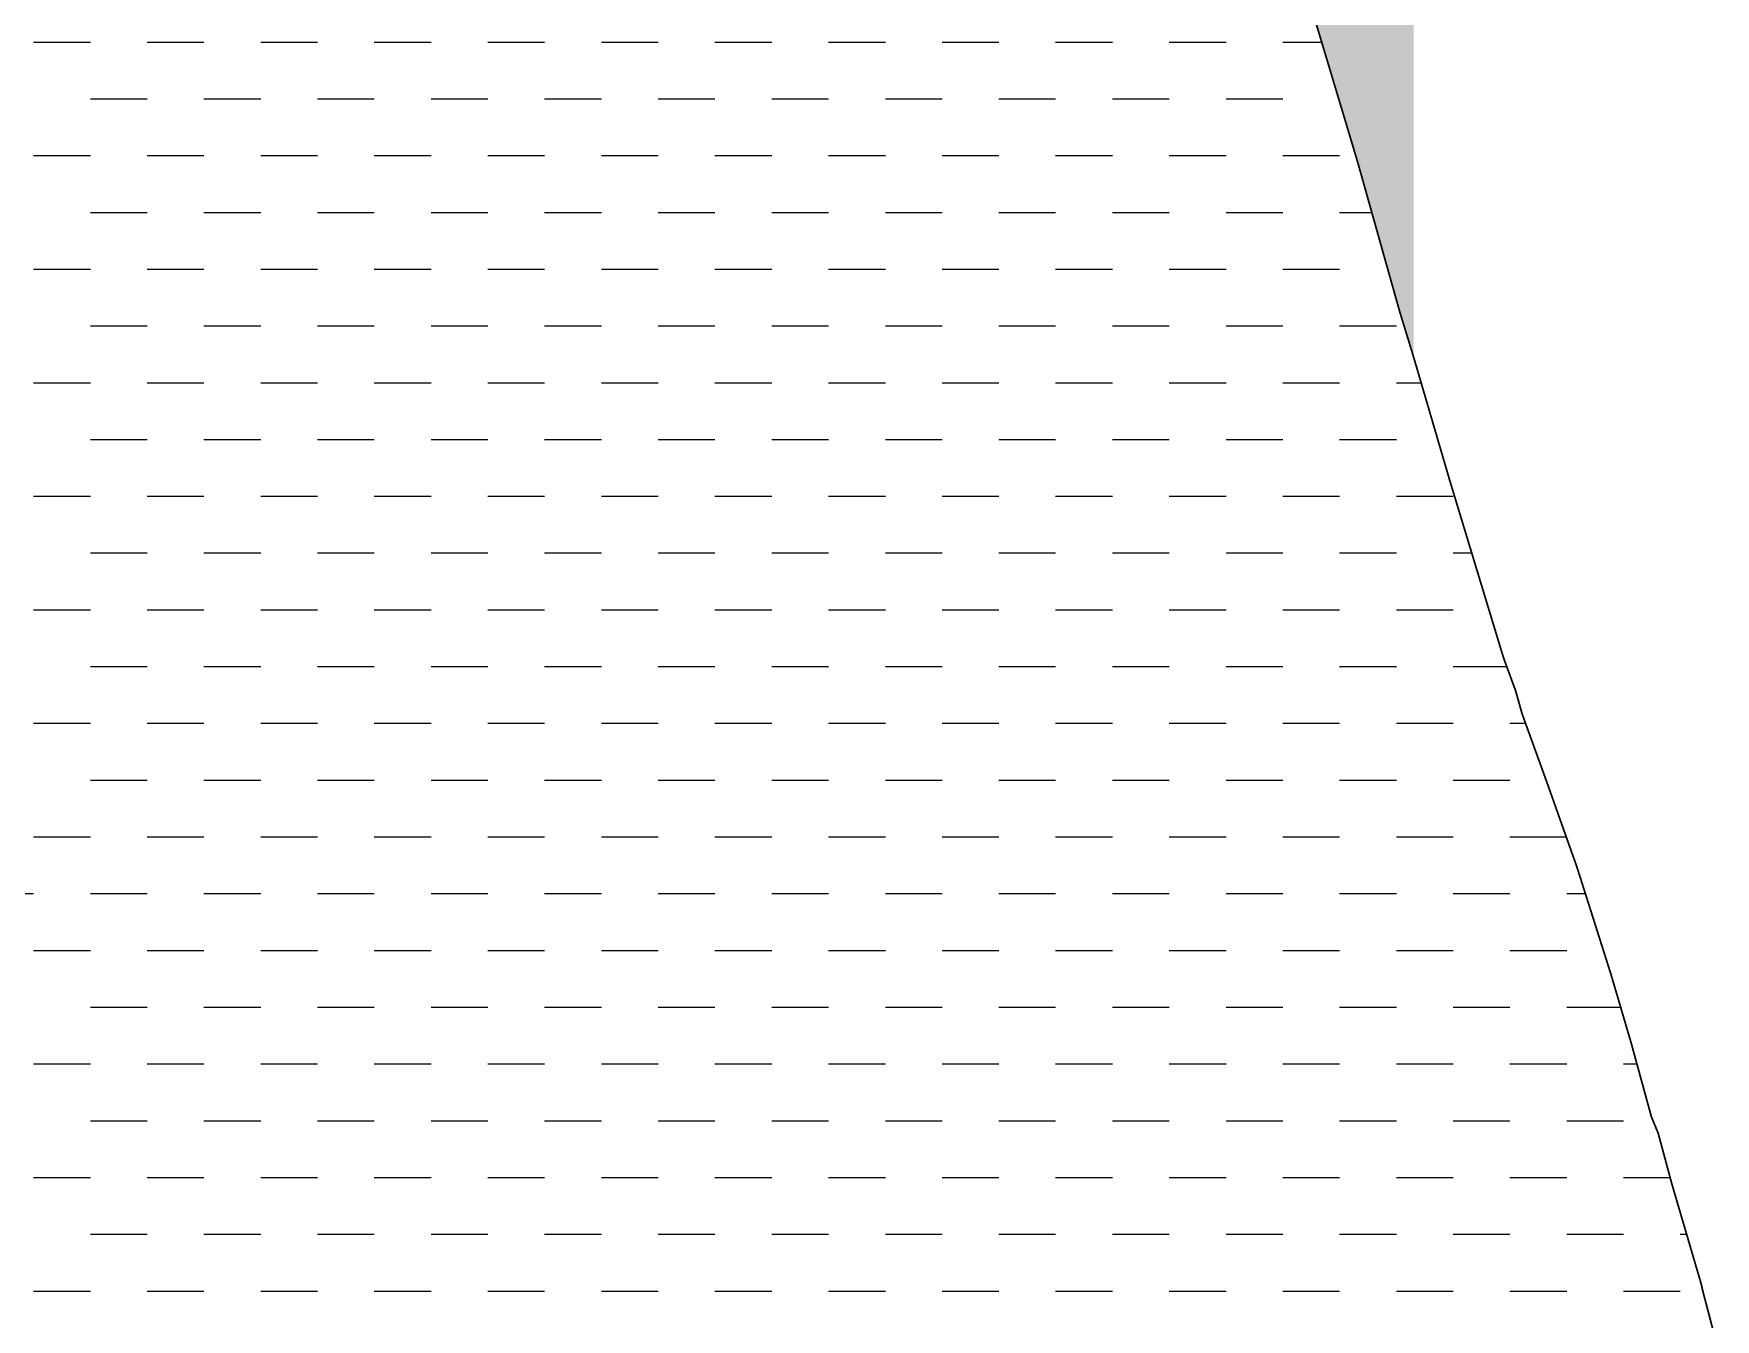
# Model space of a CAD drawing. Header units: metres. Extents: x 255949 to 266337, y 2143972 to 2155317.
# Drawn here: x 261461 to 264282, y 2149650 to 2151807 of the extents above; entities that cross this region are included whole.
import ezdxf

# ---------------------------------------------------------------- set-up
doc = ezdxf.new("R2010")
doc.units = ezdxf.units.M
for name, color, linetype in [('ARABIAN SEA', 140, 'Continuous'), ('INTERTIDAL ZONE', 5, 'Continuous'), ('LOW TIDE LINE', 5, 'Continuous')]:
    doc.layers.add(name, color=color, linetype=linetype)

# ---------------------------------------------------------------- blocks, each defined once
blk = doc.blocks.new('4')
at = {"layer": 'INTERTIDAL ZONE'}
h = blk.add_hatch(dxfattribs=at)
h.set_pattern_fill('CROSS', color=256, scale=118.062166)
h.set_pattern_definition([(0, (244692.718, 2143197.265), (29.51554, 29.51554), [14.75777, -44.27331]), (90, (244700.097, 2143189.886), (-29.51554, 29.51554), [14.75777, -44.27331])])
h.paths.add_polyline_path([(263331.9, 2153807.9), (263335.8, 2153807.9), (263335.8, 2153811.9), (263351.5, 2153847.3), (263359.4, 2153867), (263359.4, 2153870.9), (263363.3, 2153870.9), (263363.3, 2153878.8), (263379.1, 2153894.5), (263390.9, 2153918.1), (263398.8, 2153929.9), (263406.6, 2153937.8), (263418.4, 2153949.6), (263426.3, 2153961.4), (263430.2, 2153965.4), (263434.2, 2153965.4), (263434.2, 2153969.3), (263438.1, 2153969.3), (263457.8, 2153989), (263520.7, 2154040.1), (263536.5, 2154051.9), (263536.5, 2154055.9), (263540.4, 2154055.9), (263544.4, 2154059.8), (263548.3, 2154059.8), (263579.8, 2154079.5), (263583.7, 2154083.4), (263591.6, 2154087.4), (263666.3, 2154138.5), (263674.2, 2154146.4), (263693.9, 2154154.3), (263697.8, 2154158.2), (263701.8, 2154162.1), (263705.7, 2154166.1), (263721.4, 2154174), (263733.2, 2154181.8), (263737.2, 2154181.8), (263737.2, 2154185.8), (263741.1, 2154185.8), (263741.1, 2154189.7), (263752.9, 2154197.6), (263764.7, 2154209.4), (263772.6, 2154217.2), (263776.5, 2154221.2), (263776.5, 2154530.9), (263709.6, 2154457.3), (263583.7, 2154351.1), (263426.3, 2154221.2), (263355.5, 2154154.3), (263272.8, 2154067.7), (263268.9, 2154059.8), (263257.1, 2154040.1), (263249.2, 2154016.5), (263237.4, 2153985), (263225.6, 2153945.7), (263178.4, 2153776.4), (263143, 2153650.5), (263115.4, 2153528.5), (263111.5, 2153500.9), (263103.6, 2153461.6), (263099.7, 2153410.4), (263095.8, 2153386.8), (263091.8, 2153363.2), (263091.8, 2153249.1), (263095.8, 2153205.8), (263099.7, 2153166.4), (263103.6, 2153142.8), (263103.6, 2153138.9), (263115.4, 2153095.6), (263131.2, 2153040.5), (263135.1, 2153024.7), (263146.9, 2152997.2), (263162.7, 2152953.9), (263209.9, 2152855.5), (263288.6, 2152682.3), (263308.3, 2152643), (263359.4, 2152536.7), (263394.8, 2152458), (263410.6, 2152426.5), (263418.4, 2152406.8), (263422.4, 2152395), (263457.8, 2152304.5), (263485.3, 2152221.8), (263532.6, 2152076.2), (263607.3, 2151840.1), (263611.3, 2151828.3), (263682.1, 2151592.1), (263752.9, 2151340.2), (263776.5, 2151263.2), (263776.5, 2151871.5), (263772.6, 2151875.5), (263772.6, 2151883.4), (263768.7, 2151883.4), (263768.7, 2151887.3), (263764.7, 2151903), (263752.9, 2151930.6), (263745, 2151954.2), (263737.2, 2151985.7), (263721.4, 2152025), (263721.4, 2152032.9), (263717.5, 2152036.9), (263705.7, 2152080.1), (263705.7, 2152084.1), (263701.8, 2152092), (263690, 2152135.2), (263674.2, 2152174.6), (263674.2, 2152182.5), (263670.3, 2152190.3), (263658.5, 2152221.8), (263654.5, 2152229.7), (263654.5, 2152233.6), (263642.7, 2152265.1), (263638.8, 2152273), (263623.1, 2152312.4), (263623.1, 2152320.2), (263619.1, 2152320.2), (263619.1, 2152324.2), (263615.2, 2152328.1), (263615.2, 2152332), (263611.3, 2152336), (263599.5, 2152367.5), (263599.5, 2152375.3), (263595.5, 2152375.3), (263595.5, 2152379.3), (263579.8, 2152406.8), (263536.5, 2152497.3), (263536.5, 2152501.3), (263532.6, 2152501.3), (263532.6, 2152505.2), (263493.2, 2152568.2), (263489.3, 2152572.1), (263489.3, 2152576), (263430.2, 2152674.4), (263390.9, 2152737.4), (263387, 2152741.3), (263387, 2152745.3), (263351.5, 2152804.3), (263351.5, 2152808.3), (263347.6, 2152812.2), (263347.6, 2152816.1), (263324, 2152851.5), (263324, 2152855.5), (263320.1, 2152855.5), (263320.1, 2152863.4), (263304.3, 2152898.8), (263300.4, 2152902.7), (263284.6, 2152946), (263280.7, 2152953.9), (263280.7, 2152957.8), (263272.8, 2152969.6), (263272.8, 2152977.5), (263268.9, 2152977.5), (263268.9, 2152981.4), (263261, 2153005), (263253.2, 2153044.4), (263245.3, 2153060.1), (263245.3, 2153075.9), (263241.4, 2153091.6), (263233.5, 2153146.7), (263225.6, 2153190), (263225.6, 2153197.9), (263221.7, 2153201.8), (263221.7, 2153233.3), (263217.7, 2153304.2), (263217.7, 2153316), (263221.7, 2153339.6), (263225.6, 2153398.6), (263225.6, 2153414.4), (263229.6, 2153445.8), (263229.6, 2153457.7), (263249.2, 2153556), (263253.2, 2153575.7), (263253.2, 2153587.5), (263261, 2153607.2), (263296.4, 2153701.7), (263331.9, 2153800.1)])
at = {"layer": 'ARABIAN SEA', "linetype": 'Continuous'}
for p, q in [((261461.2, 2151792.8), (261556.5, 2151792.8)), ((261651.7, 2151792.8), (261747, 2151792.8)), ((261842.2, 2151792.8), (261937.5, 2151792.8)), ((262032.7, 2151792.8), (262128, 2151792.8)), ((262223.2, 2151792.8), (262318.5, 2151792.8)), ((262413.7, 2151792.8), (262509, 2151792.8)), ((262604.2, 2151792.8), (262699.5, 2151792.8)), ((262794.7, 2151792.8), (262890, 2151792.8)), ((262985.2, 2151792.8), (263080.5, 2151792.8)), ((263175.7, 2151792.8), (263271, 2151792.8)), ((263366.2, 2151792.8), (263461.5, 2151792.8)), ((263556.7, 2151792.8), (263621.9, 2151792.8)), ((261556.5, 2151697.5), (261651.7, 2151697.5)), ((261747, 2151697.5), (261842.2, 2151697.5)), ((261937.5, 2151697.5), (262032.7, 2151697.5)), ((262128, 2151697.5), (262223.2, 2151697.5)), ((262318.5, 2151697.5), (262413.7, 2151697.5)), ((262509, 2151697.5), (262604.2, 2151697.5)), ((262699.5, 2151697.5), (262794.7, 2151697.5)), ((262890, 2151697.5), (262985.2, 2151697.5)), ((263080.5, 2151697.5), (263175.7, 2151697.5)), ((263271, 2151697.5), (263366.2, 2151697.5)), ((263461.5, 2151697.5), (263556.7, 2151697.5)), ((261461.2, 2151602.2), (261556.5, 2151602.2)), ((261651.7, 2151602.2), (261747, 2151602.2)), ((261842.2, 2151602.2), (261937.5, 2151602.2)), ((262032.7, 2151602.2), (262128, 2151602.2)), ((262223.2, 2151602.2), (262318.5, 2151602.2)), ((262413.7, 2151602.2), (262509, 2151602.2)), ((262604.2, 2151602.2), (262699.5, 2151602.2)), ((262794.7, 2151602.2), (262890, 2151602.2)), ((262985.2, 2151602.2), (263080.5, 2151602.2)), ((263175.7, 2151602.2), (263271, 2151602.2)), ((263366.2, 2151602.2), (263461.5, 2151602.2)), ((263556.7, 2151602.2), (263652, 2151602.2)), ((261556.5, 2151507), (261651.7, 2151507)), ((261747, 2151507), (261842.2, 2151507)), ((261937.5, 2151507), (262032.7, 2151507)), ((262128, 2151507), (262223.2, 2151507)), ((262318.5, 2151507), (262413.7, 2151507)), ((262509, 2151507), (262604.2, 2151507)), ((262699.5, 2151507), (262794.7, 2151507)), ((262890, 2151507), (262985.2, 2151507)), ((263080.5, 2151507), (263175.7, 2151507)), ((263271, 2151507), (263366.2, 2151507)), ((263461.5, 2151507), (263556.7, 2151507)), ((263652, 2151507), (263706, 2151507)), ((261461.2, 2151411.8), (261556.5, 2151411.8)), ((261651.7, 2151411.8), (261747, 2151411.8)), ((261842.2, 2151411.8), (261937.5, 2151411.8)), ((262032.7, 2151411.8), (262128, 2151411.8)), ((262223.2, 2151411.8), (262318.5, 2151411.8)), ((262413.7, 2151411.8), (262509, 2151411.8)), ((262604.2, 2151411.8), (262699.5, 2151411.8)), ((262794.7, 2151411.8), (262890, 2151411.8)), ((262985.2, 2151411.8), (263080.5, 2151411.8)), ((263175.7, 2151411.8), (263271, 2151411.8)), ((263366.2, 2151411.8), (263461.5, 2151411.8)), ((263556.7, 2151411.8), (263652, 2151411.8)), ((261556.5, 2151316.5), (261651.7, 2151316.5)), ((261747, 2151316.5), (261842.2, 2151316.5)), ((261937.5, 2151316.5), (262032.7, 2151316.5)), ((262128, 2151316.5), (262223.2, 2151316.5)), ((262318.5, 2151316.5), (262413.7, 2151316.5)), ((262509, 2151316.5), (262604.2, 2151316.5)), ((262699.5, 2151316.5), (262794.7, 2151316.5)), ((262890, 2151316.5), (262985.2, 2151316.5)), ((263080.5, 2151316.5), (263175.7, 2151316.5)), ((263271, 2151316.5), (263366.2, 2151316.5)), ((263461.5, 2151316.5), (263556.7, 2151316.5)), ((263652, 2151316.5), (263747.2, 2151316.5)), ((261461.2, 2151221.2), (261556.5, 2151221.2)), ((261651.7, 2151221.2), (261747, 2151221.2)), ((261842.2, 2151221.2), (261937.5, 2151221.2)), ((262032.7, 2151221.2), (262128, 2151221.2)), ((262223.2, 2151221.2), (262318.5, 2151221.2)), ((262413.7, 2151221.2), (262509, 2151221.2)), ((262604.2, 2151221.2), (262699.5, 2151221.2)), ((262794.7, 2151221.2), (262890, 2151221.2)), ((262985.2, 2151221.2), (263080.5, 2151221.2)), ((263175.7, 2151221.2), (263271, 2151221.2)), ((263366.2, 2151221.2), (263461.5, 2151221.2)), ((263556.7, 2151221.2), (263652, 2151221.2)), ((263747.2, 2151221.2), (263788.8, 2151221.2)), ((261556.5, 2151126), (261651.7, 2151126)), ((261747, 2151126), (261842.2, 2151126)), ((261937.5, 2151126), (262032.7, 2151126)), ((262128, 2151126), (262223.2, 2151126)), ((262318.5, 2151126), (262413.7, 2151126)), ((262509, 2151126), (262604.2, 2151126)), ((262699.5, 2151126), (262794.7, 2151126)), ((262890, 2151126), (262985.2, 2151126)), ((263080.5, 2151126), (263175.7, 2151126)), ((263271, 2151126), (263366.2, 2151126)), ((263461.5, 2151126), (263556.7, 2151126)), ((263652, 2151126), (263747.2, 2151126)), ((261461.2, 2151030.8), (261556.5, 2151030.8)), ((261651.7, 2151030.8), (261747, 2151030.8)), ((261842.2, 2151030.8), (261937.5, 2151030.8)), ((262032.7, 2151030.8), (262128, 2151030.8)), ((262223.2, 2151030.8), (262318.5, 2151030.8)), ((262413.7, 2151030.8), (262509, 2151030.8)), ((262604.2, 2151030.8), (262699.5, 2151030.8)), ((262794.7, 2151030.8), (262890, 2151030.8)), ((262985.2, 2151030.8), (263080.5, 2151030.8)), ((263175.7, 2151030.8), (263271, 2151030.8)), ((263366.2, 2151030.8), (263461.5, 2151030.8)), ((263556.7, 2151030.8), (263652, 2151030.8)), ((263747.2, 2151030.8), (263842.5, 2151030.8)), ((261556.5, 2150935.5), (261651.7, 2150935.5)), ((261747, 2150935.5), (261842.2, 2150935.5)), ((261937.5, 2150935.5), (262032.7, 2150935.5)), ((262128, 2150935.5), (262223.2, 2150935.5)), ((262318.5, 2150935.5), (262413.7, 2150935.5)), ((262509, 2150935.5), (262604.2, 2150935.5)), ((262699.5, 2150935.5), (262794.7, 2150935.5)), ((262890, 2150935.5), (262985.2, 2150935.5)), ((263080.5, 2150935.5), (263175.7, 2150935.5)), ((263271, 2150935.5), (263366.2, 2150935.5)), ((263461.5, 2150935.5), (263556.7, 2150935.5)), ((263652, 2150935.5), (263747.2, 2150935.5)), ((263842.5, 2150935.5), (263873.7, 2150935.5)), ((261461.2, 2150840.2), (261556.5, 2150840.2)), ((261651.7, 2150840.2), (261747, 2150840.2)), ((261842.2, 2150840.2), (261937.5, 2150840.2)), ((262032.7, 2150840.2), (262128, 2150840.2)), ((262223.2, 2150840.2), (262318.5, 2150840.2)), ((262413.7, 2150840.2), (262509, 2150840.2)), ((262604.2, 2150840.2), (262699.5, 2150840.2)), ((262794.7, 2150840.2), (262890, 2150840.2)), ((262985.2, 2150840.2), (263080.5, 2150840.2)), ((263175.7, 2150840.2), (263271, 2150840.2)), ((263366.2, 2150840.2), (263461.5, 2150840.2)), ((263556.7, 2150840.2), (263652, 2150840.2)), ((263747.2, 2150840.2), (263842.5, 2150840.2)), ((261556.5, 2150745), (261651.7, 2150745)), ((261747, 2150745), (261842.2, 2150745)), ((261937.5, 2150745), (262032.7, 2150745)), ((262128, 2150745), (262223.2, 2150745)), ((262318.5, 2150745), (262413.7, 2150745)), ((262509, 2150745), (262604.2, 2150745)), ((262699.5, 2150745), (262794.7, 2150745)), ((262890, 2150745), (262985.2, 2150745)), ((263080.5, 2150745), (263175.7, 2150745)), ((263271, 2150745), (263366.2, 2150745)), ((263461.5, 2150745), (263556.7, 2150745)), ((263652, 2150745), (263747.2, 2150745)), ((263842.5, 2150745), (263932.4, 2150745)), ((261461.2, 2150649.8), (261556.5, 2150649.8)), ((261651.7, 2150649.8), (261747, 2150649.8)), ((261842.2, 2150649.8), (261937.5, 2150649.8)), ((262032.7, 2150649.8), (262128, 2150649.8)), ((262223.2, 2150649.8), (262318.5, 2150649.8)), ((262413.7, 2150649.8), (262509, 2150649.8)), ((262604.2, 2150649.8), (262699.5, 2150649.8)), ((262794.7, 2150649.8), (262890, 2150649.8)), ((262985.2, 2150649.8), (263080.5, 2150649.8)), ((263175.7, 2150649.8), (263271, 2150649.8)), ((263366.2, 2150649.8), (263461.5, 2150649.8)), ((263556.7, 2150649.8), (263652, 2150649.8)), ((263747.2, 2150649.8), (263842.5, 2150649.8)), ((263937.7, 2150649.8), (263963.9, 2150649.8)), ((261556.5, 2150554.5), (261651.7, 2150554.5)), ((261747, 2150554.5), (261842.2, 2150554.5)), ((261937.5, 2150554.5), (262032.7, 2150554.5)), ((262128, 2150554.5), (262223.2, 2150554.5)), ((262318.5, 2150554.5), (262413.7, 2150554.5)), ((262509, 2150554.5), (262604.2, 2150554.5)), ((262699.5, 2150554.5), (262794.7, 2150554.5)), ((262890, 2150554.5), (262985.2, 2150554.5)), ((263080.5, 2150554.5), (263175.7, 2150554.5)), ((263271, 2150554.5), (263366.2, 2150554.5)), ((263461.5, 2150554.5), (263556.7, 2150554.5)), ((263652, 2150554.5), (263747.2, 2150554.5)), ((263842.5, 2150554.5), (263937.7, 2150554.5)), ((261461.2, 2150459.2), (261556.5, 2150459.2)), ((261651.7, 2150459.2), (261747, 2150459.2)), ((261842.2, 2150459.2), (261937.5, 2150459.2)), ((262032.7, 2150459.2), (262128, 2150459.2)), ((262223.2, 2150459.2), (262318.5, 2150459.2)), ((262413.7, 2150459.2), (262509, 2150459.2)), ((262604.2, 2150459.2), (262699.5, 2150459.2)), ((262794.7, 2150459.2), (262890, 2150459.2)), ((262985.2, 2150459.2), (263080.5, 2150459.2)), ((263175.7, 2150459.2), (263271, 2150459.2)), ((263366.2, 2150459.2), (263461.5, 2150459.2)), ((263556.7, 2150459.2), (263652, 2150459.2)), ((263747.2, 2150459.2), (263842.5, 2150459.2)), ((263937.7, 2150459.2), (264032.2, 2150459.2)), ((261366, 2150364), (261461.2, 2150364)), ((261556.5, 2150364), (261651.7, 2150364)), ((261747, 2150364), (261842.2, 2150364)), ((261937.5, 2150364), (262032.7, 2150364)), ((262128, 2150364), (262223.2, 2150364)), ((262318.5, 2150364), (262413.7, 2150364)), ((262509, 2150364), (262604.2, 2150364)), ((262699.5, 2150364), (262794.7, 2150364)), ((262890, 2150364), (262985.2, 2150364)), ((263080.5, 2150364), (263175.7, 2150364)), ((263271, 2150364), (263366.2, 2150364)), ((263461.5, 2150364), (263556.7, 2150364)), ((263652, 2150364), (263747.2, 2150364)), ((263842.5, 2150364), (263937.7, 2150364)), ((264033, 2150364), (264064.3, 2150364)), ((261461.2, 2150268.8), (261556.5, 2150268.8)), ((261651.7, 2150268.8), (261747, 2150268.8)), ((261842.2, 2150268.8), (261937.5, 2150268.8)), ((262032.7, 2150268.8), (262128, 2150268.8)), ((262223.2, 2150268.8), (262318.5, 2150268.8)), ((262413.7, 2150268.8), (262509, 2150268.8)), ((262604.2, 2150268.8), (262699.5, 2150268.8)), ((262794.7, 2150268.8), (262890, 2150268.8)), ((262985.2, 2150268.8), (263080.5, 2150268.8)), ((263175.7, 2150268.8), (263271, 2150268.8)), ((263366.2, 2150268.8), (263461.5, 2150268.8)), ((263556.7, 2150268.8), (263652, 2150268.8)), ((263747.2, 2150268.8), (263842.5, 2150268.8)), ((263937.7, 2150268.8), (264033, 2150268.8)), ((261556.5, 2150173.5), (261651.7, 2150173.5)), ((261747, 2150173.5), (261842.2, 2150173.5)), ((261937.5, 2150173.5), (262032.7, 2150173.5)), ((262128, 2150173.5), (262223.2, 2150173.5)), ((262318.5, 2150173.5), (262413.7, 2150173.5)), ((262509, 2150173.5), (262604.2, 2150173.5)), ((262699.5, 2150173.5), (262794.7, 2150173.5)), ((262890, 2150173.5), (262985.2, 2150173.5)), ((263080.5, 2150173.5), (263175.7, 2150173.5)), ((263271, 2150173.5), (263366.2, 2150173.5)), ((263461.5, 2150173.5), (263556.7, 2150173.5)), ((263652, 2150173.5), (263747.2, 2150173.5)), ((263842.5, 2150173.5), (263937.7, 2150173.5)), ((264033, 2150173.5), (264123.4, 2150173.5)), ((261461.2, 2150078.2), (261556.5, 2150078.2)), ((261651.7, 2150078.2), (261747, 2150078.2)), ((261842.2, 2150078.2), (261937.5, 2150078.2)), ((262032.7, 2150078.2), (262128, 2150078.2)), ((262223.2, 2150078.2), (262318.5, 2150078.2)), ((262413.7, 2150078.2), (262509, 2150078.2)), ((262604.2, 2150078.2), (262699.5, 2150078.2)), ((262794.7, 2150078.2), (262890, 2150078.2)), ((262985.2, 2150078.2), (263080.5, 2150078.2)), ((263175.7, 2150078.2), (263271, 2150078.2)), ((263366.2, 2150078.2), (263461.5, 2150078.2)), ((263556.7, 2150078.2), (263652, 2150078.2)), ((263747.2, 2150078.2), (263842.5, 2150078.2)), ((263937.7, 2150078.2), (264033, 2150078.2)), ((264128.2, 2150078.2), (264150.8, 2150078.2)), ((261556.5, 2149983), (261651.7, 2149983)), ((261747, 2149983), (261842.2, 2149983)), ((261937.5, 2149983), (262032.7, 2149983)), ((262128, 2149983), (262223.2, 2149983)), ((262318.5, 2149983), (262413.7, 2149983)), ((262509, 2149983), (262604.2, 2149983)), ((262699.5, 2149983), (262794.7, 2149983)), ((262890, 2149983), (262985.2, 2149983)), ((263080.5, 2149983), (263175.7, 2149983)), ((263271, 2149983), (263366.2, 2149983)), ((263461.5, 2149983), (263556.7, 2149983)), ((263652, 2149983), (263747.2, 2149983)), ((263842.5, 2149983), (263937.7, 2149983)), ((264033, 2149983), (264128.2, 2149983)), ((261461.2, 2149887.8), (261556.5, 2149887.8)), ((261651.7, 2149887.8), (261747, 2149887.8)), ((261842.2, 2149887.8), (261937.5, 2149887.8)), ((262032.7, 2149887.8), (262128, 2149887.8)), ((262223.2, 2149887.8), (262318.5, 2149887.8)), ((262413.7, 2149887.8), (262509, 2149887.8)), ((262604.2, 2149887.8), (262699.5, 2149887.8)), ((262794.7, 2149887.8), (262890, 2149887.8)), ((262985.2, 2149887.8), (263080.5, 2149887.8)), ((263175.7, 2149887.8), (263271, 2149887.8)), ((263366.2, 2149887.8), (263461.5, 2149887.8)), ((263556.7, 2149887.8), (263652, 2149887.8)), ((263747.2, 2149887.8), (263842.5, 2149887.8)), ((263937.7, 2149887.8), (264033, 2149887.8)), ((264128.2, 2149887.8), (264206.5, 2149887.8)), ((261556.5, 2149792.5), (261651.7, 2149792.5)), ((261747, 2149792.5), (261842.2, 2149792.5)), ((261937.5, 2149792.5), (262032.7, 2149792.5)), ((262128, 2149792.5), (262223.2, 2149792.5)), ((262318.5, 2149792.5), (262413.7, 2149792.5)), ((262509, 2149792.5), (262604.2, 2149792.5)), ((262699.5, 2149792.5), (262794.7, 2149792.5)), ((262890, 2149792.5), (262985.2, 2149792.5)), ((263080.5, 2149792.5), (263175.7, 2149792.5)), ((263271, 2149792.5), (263366.2, 2149792.5)), ((263461.5, 2149792.5), (263556.7, 2149792.5)), ((263652, 2149792.5), (263747.2, 2149792.5)), ((263842.5, 2149792.5), (263937.7, 2149792.5)), ((264033, 2149792.5), (264128.2, 2149792.5)), ((264223.5, 2149792.5), (264234.2, 2149792.5)), ((261461.2, 2149697.2), (261556.5, 2149697.2)), ((261651.7, 2149697.2), (261747, 2149697.2)), ((261842.2, 2149697.2), (261937.5, 2149697.2)), ((262032.7, 2149697.2), (262128, 2149697.2)), ((262223.2, 2149697.2), (262318.5, 2149697.2)), ((262413.7, 2149697.2), (262509, 2149697.2)), ((262604.2, 2149697.2), (262699.5, 2149697.2)), ((262794.7, 2149697.2), (262890, 2149697.2)), ((262985.2, 2149697.2), (263080.5, 2149697.2)), ((263175.7, 2149697.2), (263271, 2149697.2)), ((263366.2, 2149697.2), (263461.5, 2149697.2)), ((263556.7, 2149697.2), (263652, 2149697.2)), ((263747.2, 2149697.2), (263842.5, 2149697.2)), ((263937.7, 2149697.2), (264033, 2149697.2)), ((264128.2, 2149697.2), (264223.5, 2149697.2))]:
    blk.add_line(p, q, dxfattribs=at)
at = {"layer": 'LOW TIDE LINE'}
for points, const_width in [([(263611.3, 2151828.3), (263682.1, 2151592.1), (263752.9, 2151340.2), (263776.5, 2151263.2)], 2.95), ([(264280.9, 2149622.4), (264262.1, 2149694.2), (264258.3, 2149710.2), (264209.1, 2149877.9), (264186.5, 2149961.8), (264175, 2149989.8), (264141.1, 2150113.5), (264107, 2150229.4), (264072.8, 2150337.2), (264050, 2150409.1), (264038.6, 2150441.1), (264000.4, 2150549), (263958.4, 2150665), (263947.1, 2150704.9), (263928, 2150756.9), (263924.2, 2150768.9), (263837, 2151056.5), (263776.5, 2151263.2)], 2.98)]:
    blk.add_lwpolyline(points, dxfattribs=dict(at, const_width=const_width))

msp = doc.modelspace()

# ---------------------------------------------------------------- block references
msp.add_blockref('4', (0, 0))

doc.saveas('drawing.dxf')
